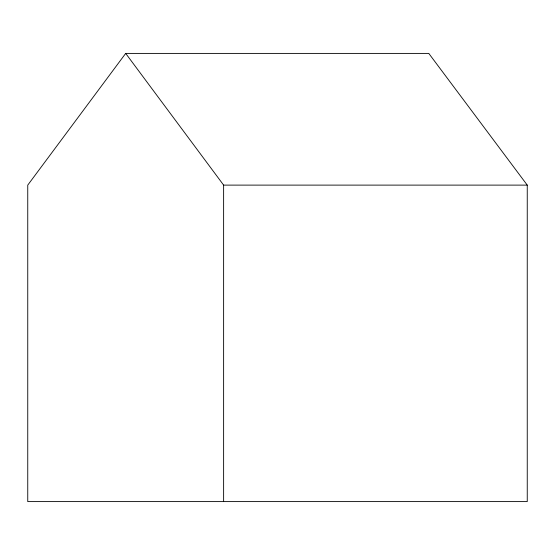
<?xml version="1.0" encoding="UTF-8"?>
<svg xmlns="http://www.w3.org/2000/svg" width="555" height="555" viewBox="0 0 555 555"><rect width="100%" height="100%" fill="white"/><g stroke="black" fill="none" stroke-linecap="round" stroke-linejoin="round"><path stroke-width="0.83" d="M125.687 53.405L27.75 185.113L27.75 501.595L527.25 501.595L527.25 185.113L428.779 53.405L125.687 53.405L223.623 185.113L223.623 501.595M223.623 185.113L527.25 185.113"/></g></svg>
